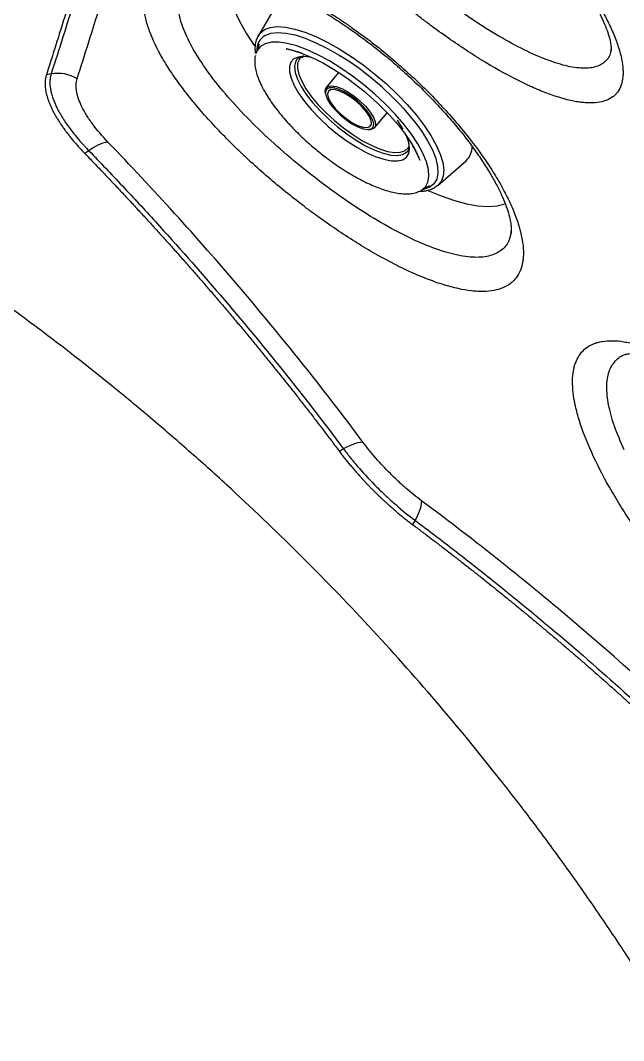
# Model space of a CAD drawing. Extents: x -2 to 78, y -19 to 124.
# Drawn here: x 60.61 to 65.03, y 61.15 to 68.62 of the extents above; entities that cross this region are included whole.
import ezdxf

# ---------------------------------------------------------------- set-up
doc = ezdxf.new("R2010")
doc.units = 0
doc.header["$MEASUREMENT"] = 0
doc.layers.add('1', color=4, linetype='Continuous')
doc.layers.add('GEOMETRY', color=2, linetype='Continuous', lineweight=25)

# ---------------------------------------------------------------- blocks, each defined once
blk = doc.blocks.new('2026 BEAM 220')
at = {"layer": 'GEOMETRY'}
for p, q in [((64.4699, 68.7414), (64.3325, 68.5075)), ((64.3396, 68.444), (64.3166, 68.3803)), ((64.3166, 68.3803), (64.3146, 68.373)), ((62.816, 68.2254), (62.781, 68.2188)), ((64.9197, 68.2369), (64.8289, 68.1258)), ((65.1825, 67.8313), (65.2754, 67.9407)), ((63.0923, 67.6631), (63.0636, 67.6421)), ((65.6477, 67.4121), (65.8529, 67.5896)), ((65.5254, 67.3735), (65.584, 67.4077)), ((65.6517, 67.4158), (65.6477, 67.4121)), ((64.9565, 65.4791), (64.9257, 65.4612)), ((65.4791, 64.9565), (65.4612, 64.9256))]:
    blk.add_line(p, q, dxfattribs=at)
at = {"layer": 'GEOMETRY', "flags": 128}
for points in [[(64.1097, 68.9722), (64.1094, 68.9706), (64.1046, 68.9122), (64.1109, 68.8465), (64.1282, 68.7741), (64.1564, 68.6958), (64.1953, 68.6124), (64.2443, 68.5247), (64.3029, 68.4337), (64.3047, 68.4311)], [(64.3325, 68.5075), (64.3453, 68.5251), (64.377, 68.5503)], [(64.377, 68.5503), (64.4189, 68.566), (64.4704, 68.572), (64.5306, 68.5682), (64.5986, 68.5546), (64.6732, 68.5315), (64.7532, 68.4993), (64.8373, 68.4584), (64.924, 68.4095), (65.0121, 68.3535), (65.1, 68.2913), (65.1862, 68.2239), (65.2695, 68.1523), (65.3483, 68.0778), (65.4215, 68.0017), (65.4878, 67.925), (65.5461, 67.8492), (65.5954, 67.7754), (65.635, 67.7049), (65.6643, 67.6388), (65.6826, 67.5782), (65.6898, 67.5241), (65.6856, 67.4774), (65.6703, 67.4388), (65.6517, 67.4158)], [(64.3815, 68.5082), (64.4229, 68.5235), (64.4739, 68.5292), (64.5336, 68.5249), (64.601, 68.5108), (64.6749, 68.4872), (64.7542, 68.4545), (64.8374, 68.4131), (64.923, 68.3639), (64.9348, 68.3567)], [(65.4527, 67.7843), (65.3969, 67.8574), (65.3331, 67.9313), (65.2624, 68.0048), (65.186, 68.0765), (65.1054, 68.1451), (65.0218, 68.2095), (64.9369, 68.2684), (64.8521, 68.3209), (64.769, 68.366), (64.689, 68.4028), (64.6136, 68.4308), (64.5441, 68.4494), (64.4817, 68.4583), (64.4277, 68.4573), (64.3828, 68.4465), (64.348, 68.426), (64.3238, 68.3963), (64.3166, 68.3803)], [(64.6239, 68.3864), (64.6239, 68.3864), (64.6255, 68.3859), (64.6275, 68.3853), (64.6281, 68.3851), (64.6281, 68.3851), (64.628, 68.3851), (64.6279, 68.3851), (64.6278, 68.3852), (64.6275, 68.3852), (64.6272, 68.3854), (64.6264, 68.3856), (64.6243, 68.3863), (64.6227, 68.3868), (64.622, 68.387), (64.6219, 68.3871), (64.6218, 68.3871), (64.6218, 68.3871), (64.6218, 68.3871), (64.6218, 68.3871), (64.6218, 68.3871), (64.6218, 68.3871), (64.6218, 68.3871), (64.6219, 68.3871), (64.6225, 68.3869), (64.6271, 68.3854), (64.6474, 68.3784), (64.6514, 68.3769), (64.6515, 68.3769), (64.6515, 68.3769), (64.6515, 68.3769), (64.6515, 68.3769), (64.6515, 68.3769), (64.6515, 68.3769), (64.6514, 68.3769), (64.6514, 68.3769), (64.6514, 68.3769), (64.6512, 68.377), (64.6499, 68.3774), (64.6341, 68.3831), (64.5859, 68.3979), (64.5397, 68.4084), (64.5371, 68.4088), (64.5366, 68.4089), (64.5365, 68.4089), (64.5365, 68.4089), (64.5365, 68.4089), (64.5365, 68.4089), (64.5365, 68.4089), (64.5365, 68.4089), (64.5365, 68.4089), (64.5365, 68.4089), (64.5366, 68.4089), (64.5366, 68.4089), (64.5372, 68.4088), (64.5699, 68.4019), (64.6336, 68.3831), (64.6907, 68.3613), (64.7411, 68.3387), (64.8083, 68.3042), (64.882, 68.2612), (64.9432, 68.2216), (64.9898, 68.1892), (65.034, 68.1565), (65.1061, 68.0991)], [(64.6463, 68.3521), (64.6259, 68.3489), (64.5931, 68.3354), (64.5709, 68.3123), (64.5598, 68.2804), (64.56, 68.2405), (64.5716, 68.1936), (64.5943, 68.1408), (64.6274, 68.0837), (64.6701, 68.0236), (64.7214, 67.9621), (64.7798, 67.9008), (64.8439, 67.8414), (64.912, 67.7852), (64.9823, 67.7339), (65.0531, 67.6886), (65.1225, 67.6507), (65.1886, 67.621), (65.2499, 67.6004), (65.3046, 67.5893), (65.3514, 67.5881), (65.3891, 67.5968), (65.4166, 67.6151), (65.4333, 67.6427), (65.4388, 67.6787), (65.4329, 67.7223), (65.4157, 67.7723), (65.413, 67.7785)], [(64.614, 68.3306), (64.6043, 68.3137), (64.5975, 68.2791), (64.6023, 68.2369), (64.6185, 68.188), (64.6457, 68.1339), (64.683, 68.076), (64.7296, 68.016), (64.784, 67.9553), (64.8449, 67.8958), (64.9106, 67.839), (64.9792, 67.7864), (65.049, 67.7396), (65.1179, 67.6998), (65.1842, 67.668), (65.246, 67.6451), (65.3017, 67.6318), (65.3496, 67.6285), (65.3886, 67.6351), (65.4175, 67.6516), (65.4258, 67.6606)], [(64.6647, 68.3577), (64.6559, 68.3535), (64.6327, 68.333), (64.6202, 68.3037), (64.619, 68.2662), (64.629, 68.2218), (64.6499, 68.1715), (64.6812, 68.1168), (64.7221, 68.0591), (64.7713, 68), (64.8276, 67.9412), (64.8894, 67.8841), (64.9551, 67.8305), (65.0229, 67.7817), (65.0908, 67.739), (65.1571, 67.7037), (65.2199, 67.6768), (65.2776, 67.6588), (65.3285, 67.6504), (65.3713, 67.6517), (65.4048, 67.6628), (65.4281, 67.6833), (65.4382, 67.7038)], [(64.8236, 68.083), (64.8214, 68.0974), (64.8255, 68.1206), (64.8409, 68.1348), (64.8668, 68.1393), (64.9013, 68.1336), (64.9425, 68.1182), (64.9876, 68.0941), (65.0339, 68.0627), (65.0784, 68.026), (65.1183, 67.9864), (65.1512, 67.9463), (65.175, 67.9082), (65.1881, 67.8745), (65.1898, 67.8474), (65.1799, 67.8286), (65.1591, 67.8192), (65.1414, 67.8184)], [(64.8233, 68.0883), (64.8257, 68.0713), (64.8382, 68.0391), (64.861, 68.0027), (64.8924, 67.9644), (64.9306, 67.9264), (64.9732, 67.8914), (65.0175, 67.8613), (65.0606, 67.8382), (65.1, 67.8235), (65.133, 67.8181), (65.1504, 67.8198)], [(65.1765, 67.8581), (65.1693, 67.8874), (65.1515, 67.922), (65.1242, 67.9597), (65.0891, 67.9981), (65.0484, 68.0349), (65.0046, 68.0677), (64.9606, 68.0945), (64.919, 68.1135), (64.8825, 68.1237), (64.8534, 68.1243), (64.8365, 68.1177)], [(64.8396, 68.0748), (64.8471, 68.0456), (64.866, 68.011), (64.8948, 67.9734), (64.9314, 67.9357), (64.9731, 67.9006), (65.0167, 67.8709), (65.0592, 67.8486), (65.0972, 67.8354), (65.1281, 67.8323), (65.1494, 67.8396), (65.1597, 67.8566), (65.1581, 67.8822), (65.1448, 67.9145), (65.1207, 67.9509), (65.0877, 67.9889), (65.0482, 68.0256), (65.0051, 68.0583), (64.9616, 68.0846), (64.921, 68.1025), (64.8862, 68.1107), (64.8599, 68.1086), (64.8439, 68.0963), (64.8396, 68.0748)], [(65.1061, 68.0991), (65.1787, 68.0358), (65.207, 68.0094), (65.2516, 67.9656), (65.2941, 67.9211), (65.3351, 67.875), (65.372, 67.8304), (65.4018, 67.7916), (65.4186, 67.7682), (65.4577, 67.7085), (65.4899, 67.65), (65.5123, 67.5991), (65.5138, 67.595), (65.5139, 67.595), (65.5139, 67.595), (65.5139, 67.595), (65.5139, 67.595), (65.5139, 67.595), (65.5139, 67.595), (65.5139, 67.595), (65.5139, 67.595), (65.5139, 67.595), (65.5139, 67.595), (65.5139, 67.595), (65.5138, 67.595), (65.5135, 67.596), (65.4897, 67.6504), (65.4698, 67.6878), (65.4628, 67.7001), (65.4617, 67.7019), (65.4616, 67.7021), (65.4616, 67.7022), (65.4615, 67.7022), (65.4615, 67.7022), (65.4615, 67.7022), (65.4615, 67.7022), (65.4615, 67.7022), (65.4615, 67.7022), (65.4615, 67.7022), (65.4616, 67.7022), (65.4616, 67.7021), (65.462, 67.7014), (65.4665, 67.6936), (65.4745, 67.6794), (65.4769, 67.675), (65.477, 67.6749), (65.477, 67.6749), (65.477, 67.6749), (65.477, 67.6749), (65.477, 67.6749), (65.477, 67.6749), (65.477, 67.6749), (65.4769, 67.675), (65.4769, 67.675), (65.4768, 67.6752), (65.4764, 67.6759), (65.4746, 67.6792), (65.4742, 67.68), (65.474, 67.6804), (65.4739, 67.6805), (65.4739, 67.6806), (65.4738, 67.6807), (65.4738, 67.6807), (65.4739, 67.6806), (65.4741, 67.6801), (65.475, 67.6786), (65.4759, 67.6769), (65.4759, 67.6769)], [(65.3957, 67.9713), (65.4079, 67.9576), (65.4709, 67.8823), (65.5255, 67.8082), (65.5709, 67.7366), (65.6062, 67.6686), (65.6309, 67.6055), (65.6445, 67.5484), (65.6468, 67.4981), (65.6378, 67.4557), (65.6176, 67.4217), (65.5865, 67.3968), (65.5451, 67.3814), (65.5358, 67.3796)], [(65.1504, 67.8198), (65.1577, 67.8224), (65.1725, 67.836), (65.1765, 67.8581)], [(65.3919, 67.82), (65.3877, 67.8274), (65.3497, 67.8862)], [(65.5254, 67.3735), (65.5258, 67.3737), (65.5553, 67.3989), (65.574, 67.4331), (65.5814, 67.4757), (65.5775, 67.526), (65.5623, 67.5831), (65.5361, 67.6459), (65.4993, 67.7134), (65.4527, 67.7843)], [(65.573, 67.3731), (65.6716, 67.3319), (65.7672, 67.2987), (65.8569, 67.2747), (65.9396, 67.2603), (66.0147, 67.2554), (66.0813, 67.2602), (66.1387, 67.2746), (66.1414, 67.2756)]]:
    blk.add_lwpolyline(points, dxfattribs=at)
at = {"layer": 'GEOMETRY'}
for centre, radius, start, end in [((64.4473, 68.3997), 0.1269, 121.24679, 183.67273), ((64.662, 68.0728), 0.2797, 76.44607, 93.2195), ((63.7707, 66.4959), 2.1949, 42.2381, 57.97179), ((62.8647, 67.9583), 0.2715, 58.60862, 100.3291), ((64.857, 68.0909), 0.0337, 127.40676, 184.41525), ((63.2854, 67.4254), 0.3062, 100.08792, 129.09685), ((65.758, 67.6915), 0.1392, 312.95573, 1.25702), ((65.1354, 65.2), 0.3315, 96.47606, 122.65067), ((65.1999, 65.1353), 0.3316, 327.35009, 353.52203)]:
    blk.add_arc(centre, radius, start, end, dxfattribs=at)
for points, knots in [([(63.8879, 72.1513), (63.8777, 72.112), (63.8572, 72.0333), (63.8264, 71.9149), (63.7954, 71.7962), (63.7643, 71.677), (63.7331, 71.5575), (63.7016, 71.4376), (63.67, 71.3173), (63.6382, 71.1965), (63.6061, 71.0752), (63.5738, 70.9535), (63.5413, 70.8312), (63.5084, 70.7084), (63.4752, 70.585), (63.4417, 70.4611), (63.4077, 70.3364), (63.3733, 70.211), (63.3385, 70.085), (63.3031, 69.9581), (63.2672, 69.8304), (63.2307, 69.7018), (63.1935, 69.5724), (63.1557, 69.4419), (63.1172, 69.3105), (63.0779, 69.178), (63.0378, 69.0444), (62.997, 68.9096), (62.9553, 68.7738), (62.9129, 68.6367), (62.8697, 68.4986), (62.8258, 68.3594), (62.7959, 68.2657), (62.781, 68.2188)], [0, 0, 0, 0, 0.032257, 0.064515, 0.096772, 0.12903, 0.161287, 0.193545, 0.225803, 0.258061, 0.290319, 0.322578, 0.354837, 0.387096, 0.419354, 0.451613, 0.483871, 0.516129, 0.548386, 0.580644, 0.612902, 0.64516, 0.677418, 0.709677, 0.741935, 0.774193, 0.806452, 0.83871, 0.870969, 0.903228, 0.935486, 0.967743, 1, 1, 1, 1]), ([(63.9205, 72.16), (63.8413, 71.8551), (63.7613, 71.547), (63.5967, 70.9218), (63.5124, 70.6048), (63.3793, 70.1186), (63.3338, 69.9548), (63.2398, 69.6228), (63.1913, 69.4546), (63.0908, 69.1128), (63.0389, 68.9393), (62.9308, 68.5867), (62.8746, 68.4075), (62.816, 68.2254)], [0, 0, 0, 0, 0.25, 0.25, 0.5, 0.5, 0.625, 0.625, 0.75, 0.75, 0.875, 0.875, 1, 1, 1, 1]), ([(63.0061, 68.1901), (63.0642, 68.3721), (63.1204, 68.5512), (63.2296, 68.9034), (63.2825, 69.0766), (63.384, 69.4186), (63.4328, 69.5872), (63.5272, 69.9201), (63.5729, 70.0845), (63.7064, 70.5723), (63.7909, 70.8907), (63.9562, 71.5188), (64.0365, 71.8285), (64.1159, 72.1352)], [0, 0, 0, 0, 0.125, 0.125, 0.25, 0.25, 0.375, 0.375, 0.5, 0.5, 0.75, 0.75, 1, 1, 1, 1]), ([(64.4222, 69.7832), (64.4623, 69.7147), (64.51, 69.6438), (64.5922, 69.5341), (64.6214, 69.497), (64.6678, 69.4404), (64.6838, 69.4213), (64.7165, 69.3831), (64.7332, 69.364), (64.8182, 69.2684), (64.8912, 69.192), (64.9884, 69.0963), (65.0082, 69.0772), (65.0483, 69.0389), (65.0687, 69.0197), (65.1304, 68.9625), (65.1721, 68.925), (65.2987, 68.8141), (65.3852, 68.7424), (65.496, 68.6556), (65.5183, 68.6384), (65.5628, 68.6045), (65.585, 68.5878), (65.6515, 68.5387), (65.7397, 68.4755), (65.8271, 68.4166), (65.8924, 68.3742), (65.9141, 68.3603), (65.9574, 68.3332), (65.9791, 68.3199), (66.086, 68.2555), (66.1679, 68.2104), (66.2855, 68.1521), (66.3239, 68.1342), (66.3801, 68.1099), (66.3987, 68.1022), (66.4349, 68.0878), (66.4527, 68.0811), (66.5396, 68.0498), (66.6034, 68.0323), (66.6759, 68.0199), (66.69, 68.0179), (66.7176, 68.0149), (66.731, 68.0138), (66.7697, 68.0123), (66.7936, 68.0133), (66.8597, 68.0221), (66.8964, 68.0357), (66.9328, 68.0628), (66.9396, 68.0688), (66.9521, 68.0815), (66.9578, 68.0884), (66.9733, 68.1103), (66.9816, 68.1266), (66.994, 68.163), (66.9981, 68.183), (67.0012, 68.2156), (67.0017, 68.227), (67.0015, 68.2506), (67.0009, 68.2628), (66.9953, 68.3257), (66.9824, 68.3816), (66.9506, 68.4739), (66.9378, 68.506), (66.9081, 68.5731), (66.8913, 68.6077), (66.8631, 68.661), (66.8532, 68.679), (66.8325, 68.7156), (66.8216, 68.7341), (66.7877, 68.7901), (66.7634, 68.8279), (66.6856, 68.9427), (66.6274, 69.0211), (66.5301, 69.1412), (66.4959, 69.1819), (66.4254, 69.2624), (66.3891, 69.3024), (66.3143, 69.3818), (66.2759, 69.4213), (66.2166, 69.4801), (66.1965, 69.4997), (66.1559, 69.5386), (66.1352, 69.5581), (66.031, 69.6545), (65.9459, 69.728), (65.8157, 69.8328), (65.7718, 69.8668), (65.7054, 69.9165), (65.6831, 69.9328), (65.6385, 69.9649), (65.6163, 69.9805), (65.5056, 70.0569), (65.4181, 70.1122), (65.3102, 70.1741), (65.2886, 70.1861), (65.2457, 70.2094), (65.2243, 70.2207), (65.1607, 70.2532), (65.1193, 70.2731), (64.9981, 70.3272), (64.9212, 70.3561), (64.83, 70.3832), (64.812, 70.3881), (64.7767, 70.3971), (64.7595, 70.4011), (64.7091, 70.4116), (64.6771, 70.4166), (64.6163, 70.423), (64.5875, 70.4242), (64.5468, 70.4231), (64.5336, 70.4223), (64.5081, 70.4196), (64.4958, 70.4178), (64.4367, 70.4063), (64.3978, 70.3895), (64.3516, 70.3537), (64.3382, 70.3399), (64.3213, 70.3166), (64.3162, 70.3083), (64.3072, 70.2911), (64.3033, 70.282), (64.2864, 70.235), (64.2819, 70.1913), (64.2877, 70.129), (64.2894, 70.1162), (64.2941, 70.0897), (64.297, 70.076), (64.3075, 70.0344), (64.3167, 70.0056), (64.3508, 69.9158), (64.3821, 69.8518), (64.4222, 69.7832)], [0, 0, 0, 0, 0.03125, 0.03125, 0.046875, 0.046875, 0.054688, 0.054688, 0.0625, 0.0625, 0.09375, 0.09375, 0.101563, 0.101563, 0.109375, 0.109375, 0.125, 0.125, 0.15625, 0.15625, 0.164063, 0.164063, 0.171875, 0.171875, 0.1875, 0.203125, 0.203125, 0.210938, 0.210938, 0.21875, 0.21875, 0.25, 0.25, 0.265625, 0.265625, 0.273438, 0.273438, 0.28125, 0.28125, 0.3125, 0.3125, 0.320313, 0.320313, 0.328125, 0.328125, 0.34375, 0.34375, 0.375, 0.375, 0.382813, 0.382813, 0.390625, 0.390625, 0.40625, 0.40625, 0.421875, 0.421875, 0.429688, 0.429688, 0.4375, 0.4375, 0.46875, 0.46875, 0.484375, 0.484375, 0.5, 0.5, 0.507813, 0.507813, 0.515625, 0.515625, 0.53125, 0.53125, 0.5625, 0.5625, 0.578125, 0.578125, 0.59375, 0.59375, 0.609375, 0.609375, 0.617187, 0.617187, 0.625, 0.625, 0.65625, 0.65625, 0.671875, 0.671875, 0.679687, 0.679687, 0.6875, 0.6875, 0.71875, 0.71875, 0.726562, 0.726562, 0.734375, 0.734375, 0.75, 0.75, 0.78125, 0.78125, 0.789062, 0.789062, 0.796875, 0.796875, 0.8125, 0.8125, 0.828125, 0.828125, 0.835937, 0.835937, 0.84375, 0.84375, 0.875, 0.875, 0.890625, 0.890625, 0.898437, 0.898437, 0.90625, 0.90625, 0.9375, 0.9375, 0.945312, 0.945312, 0.953125, 0.953125, 0.96875, 0.96875, 1, 1, 1, 1]), ([(64.6588, 70.3493), (64.6588, 70.3493), (64.6582, 70.3489), (64.6677, 70.3525), (64.6902, 70.3559), (64.7252, 70.3572), (64.7713, 70.3541), (64.8281, 70.3455), (64.8949, 70.3301), (64.9707, 70.3074), (65.054, 70.2769), (65.1432, 70.2387), (65.2377, 70.1928), (65.3366, 70.1394), (65.44, 70.0784), (65.5471, 70.01), (65.6566, 69.9348), (65.7669, 69.8536), (65.8767, 69.7675), (65.9845, 69.6774), (66.0891, 69.5844), (66.1898, 69.4893), (66.2864, 69.3924), (66.3786, 69.2942), (66.4659, 69.1953), (66.5472, 69.0969), (66.6216, 69.0004), (66.6883, 68.9069), (66.7467, 68.8179), (66.7961, 68.7345), (66.8363, 68.6581), (66.8677, 68.5893), (66.8905, 68.5289), (66.9054, 68.4779), (66.9131, 68.4378), (66.9153, 68.4103), (66.9141, 68.3958), (66.9141, 68.3959), (66.9141, 68.3959)], [0, 0, 0, 0, 0.00366, 0.029677, 0.054931, 0.080428, 0.10667, 0.133797, 0.16173, 0.190275, 0.219194, 0.248262, 0.277104, 0.306309, 0.336168, 0.366541, 0.397276, 0.428217, 0.459198, 0.490049, 0.520671, 0.550954, 0.581224, 0.611696, 0.642293, 0.672907, 0.703403, 0.733659, 0.763549, 0.792956, 0.821736, 0.849903, 0.877747, 0.905104, 0.931817, 0.957806, 0.983176, 1, 1, 1, 1]), ([(66.9143, 68.4165), (66.9128, 68.4016), (66.9078, 68.3548), (66.8654, 68.3046), (66.7887, 68.2684), (66.6811, 68.2641), (66.5468, 68.2911), (66.3891, 68.3477), (66.2122, 68.433), (66.0213, 68.543), (65.8214, 68.6747), (65.619, 68.823), (65.4194, 68.984), (65.2291, 69.1523), (65.053, 69.3242), (64.8962, 69.4949), (64.761, 69.6622), (64.6948, 69.7659), (64.6617, 69.8177)], [0, 0, 0, 0, 0.0295965, 0.0934376, 0.1578679, 0.2223007, 0.2873738, 0.3524507, 0.4178999, 0.4833522, 0.548738, 0.6141249, 0.6789718, 0.7438174, 0.8078246, 0.871828, 0.9359164, 1, 1, 1, 1]), ([(69.3163, 55.2477), (69.3152, 55.2587), (69.3092, 55.3207), (69.2904, 55.5021), (69.2554, 55.7905), (69.2039, 56.1432), (69.1505, 56.4567), (69.0983, 56.7301), (69.0498, 56.9637), (69.0049, 57.1644), (68.9648, 57.3338), (68.9303, 57.4739), (68.8946, 57.6124), (68.8578, 57.7493), (68.7981, 57.9615), (68.7124, 58.2451), (68.5958, 58.5956), (68.4736, 58.9328), (68.3282, 59.3052), (68.1547, 59.7126), (67.9485, 60.1545), (67.7476, 60.551), (67.5536, 60.9077), (67.3971, 61.1785), (67.2697, 61.3899), (67.1748, 61.5433), (67.0792, 61.6933), (66.9445, 61.8991), (66.7697, 62.1573), (66.5557, 62.4601), (66.3353, 62.7587), (66.032, 63.1522), (65.6381, 63.6314), (65.1444, 64.1852), (64.6324, 64.7146), (64.1894, 65.1376), (63.825, 65.4652), (63.5443, 65.7075), (63.2576, 65.945), (62.9331, 66.2028), (62.5694, 66.4777), (62.1636, 66.7668), (61.8487, 66.9785), (61.6297, 67.1199), (61.5097, 67.1958), (61.3882, 67.2709), (61.2623, 67.3469), (61.0712, 67.4597), (60.8132, 67.606), (60.3812, 67.8369), (59.8337, 68.1038), (59.1675, 68.388), (58.4856, 68.6388), (57.9661, 68.7992), (57.612, 68.895), (57.4433, 68.9381), (57.2954, 68.9741), (57.1824, 69.0007), (57.0822, 69.0235), (56.9813, 69.0457), (56.866, 69.0702), (56.7499, 69.0939), (56.633, 69.1168), (56.5155, 69.1389), (56.3234, 69.1734), (56.0548, 69.2175), (55.7078, 69.2659), (55.355, 69.3066), (55.0748, 69.3322), (54.8685, 69.3475), (54.7371, 69.356), (54.6029, 69.3636), (54.4659, 69.37), (54.3262, 69.3752), (54.1838, 69.3791), (54.0387, 69.3817), (53.8909, 69.3829), (53.7406, 69.3826), (53.6394, 69.3811), (53.5884, 69.3804)], [0, 0, 0, 0, 0.001473, 0.0083, 0.024285, 0.04014, 0.05574, 0.066575, 0.077144, 0.087449, 0.093884, 0.100253, 0.106555, 0.112791, 0.118962, 0.135596, 0.151696, 0.167271, 0.182333, 0.203609, 0.22456, 0.245197, 0.260717, 0.276613, 0.285219, 0.292273, 0.299665, 0.307936, 0.323709, 0.339486, 0.355274, 0.371076, 0.402874, 0.434376, 0.465659, 0.49675, 0.512436, 0.528152, 0.544036, 0.559922, 0.581009, 0.60221, 0.623536, 0.629469, 0.635514, 0.641673, 0.64773, 0.65431, 0.670054, 0.685706, 0.717138, 0.748405, 0.779378, 0.811704, 0.819706, 0.827767, 0.834732, 0.839873, 0.843182, 0.848379, 0.853603, 0.858852, 0.864129, 0.869431, 0.87476, 0.89009, 0.905638, 0.921402, 0.937379, 0.943106, 0.948954, 0.954922, 0.961009, 0.967214, 0.973538, 0.979979, 0.986536, 0.993209, 1, 1, 1, 1]), ([(63.6166, 68.3665), (63.636, 68.3316), (63.6573, 68.2962), (63.7038, 68.2245), (63.7288, 68.1881), (63.7827, 68.1144), (63.8115, 68.077), (63.8575, 68.0201), (63.8733, 68.0009), (63.9058, 67.9626), (63.9223, 67.9434), (64.0068, 67.8476), (64.0797, 67.7712), (64.1771, 67.6758), (64.1969, 67.6568), (64.2372, 67.6187), (64.2577, 67.5996), (64.3197, 67.5427), (64.3617, 67.5055), (64.4894, 67.3956), (64.5768, 67.3248), (64.6892, 67.2394), (64.7118, 67.2224), (64.7571, 67.1891), (64.7796, 67.1728), (64.8473, 67.1246), (64.9371, 67.0628), (65.0265, 67.0055), (65.0933, 66.9644), (65.1155, 66.951), (65.1599, 66.9247), (65.1821, 66.9119), (65.292, 66.8499), (65.3765, 66.8068), (65.4983, 66.7519), (65.5381, 66.7353), (65.5965, 66.7128), (65.6158, 66.7058), (65.6537, 66.6926), (65.6722, 66.6866), (65.7632, 66.6586), (65.8303, 66.6438), (65.9071, 66.6351), (65.9221, 66.6338), (65.9514, 66.6323), (65.9657, 66.632), (66.0071, 66.6328), (66.0328, 66.6353), (66.1043, 66.6487), (66.1446, 66.6655), (66.1855, 66.6967), (66.1932, 66.7034), (66.2075, 66.7178), (66.2141, 66.7255), (66.2323, 66.7498), (66.2423, 66.7677), (66.2581, 66.8072), (66.2639, 66.8288), (66.2695, 66.8637), (66.2708, 66.8758), (66.2723, 66.901), (66.2725, 66.914), (66.2707, 66.9805), (66.2607, 67.0392), (66.2329, 67.1353), (66.2214, 67.1687), (66.1941, 67.2381), (66.1784, 67.2737), (66.1518, 67.3285), (66.1424, 67.347), (66.1227, 67.3845), (66.1122, 67.4035), (66.0796, 67.4608), (66.0561, 67.4994), (65.9804, 67.6162), (65.9231, 67.6955), (65.8268, 67.8165), (65.7927, 67.8573), (65.7224, 67.938), (65.6861, 67.978), (65.6111, 68.0573), (65.5725, 68.0965), (65.4927, 68.1743), (65.4516, 68.2129), (65.3249, 68.3272), (65.2383, 68.3993), (65.1054, 68.5015), (65.0605, 68.5345), (64.9924, 68.5826), (64.9696, 68.5984), (64.9238, 68.6293), (64.9009, 68.6444), (64.787, 68.7178), (64.6968, 68.7705), (64.585, 68.8289), (64.5627, 68.8402), (64.5183, 68.862), (64.496, 68.8725), (64.4299, 68.9028), (64.3868, 68.9211), (64.2604, 68.9704), (64.1799, 68.9961), (64.0842, 69.019), (64.0653, 69.0232), (64.0282, 69.0304), (64.0101, 69.0336), (63.9569, 69.0415), (63.9231, 69.0448), (63.8586, 69.0477), (63.828, 69.0473), (63.7846, 69.0438), (63.7705, 69.0421), (63.7432, 69.0378), (63.7299, 69.0352), (63.6662, 69.0197), (63.6238, 69), (63.5727, 68.96), (63.5577, 68.9448), (63.5386, 68.9195), (63.5327, 68.9105), (63.5222, 68.8919), (63.5176, 68.8822), (63.4973, 68.832), (63.4903, 68.786), (63.4932, 68.7211), (63.4943, 68.7078), (63.4978, 68.6804), (63.5002, 68.6663), (63.509, 68.6233), (63.5172, 68.5936), (63.5483, 68.5016), (63.5779, 68.4362), (63.6166, 68.3665)], [0, 0, 0, 0, 0.015625, 0.015625, 0.03125, 0.03125, 0.046875, 0.046875, 0.054687, 0.054687, 0.0625, 0.0625, 0.09375, 0.09375, 0.101562, 0.101562, 0.109375, 0.109375, 0.125, 0.125, 0.15625, 0.15625, 0.164062, 0.164062, 0.171875, 0.171875, 0.1875, 0.203125, 0.203125, 0.210937, 0.210937, 0.21875, 0.21875, 0.25, 0.25, 0.265625, 0.265625, 0.273437, 0.273437, 0.28125, 0.28125, 0.3125, 0.3125, 0.320312, 0.320312, 0.328125, 0.328125, 0.34375, 0.34375, 0.375, 0.375, 0.382812, 0.382812, 0.390625, 0.390625, 0.40625, 0.40625, 0.421875, 0.421875, 0.429687, 0.429687, 0.4375, 0.4375, 0.46875, 0.46875, 0.484375, 0.484375, 0.5, 0.5, 0.507812, 0.507812, 0.515625, 0.515625, 0.53125, 0.53125, 0.5625, 0.5625, 0.578125, 0.578125, 0.59375, 0.59375, 0.609375, 0.609375, 0.625, 0.625, 0.65625, 0.65625, 0.671875, 0.671875, 0.679687, 0.679687, 0.6875, 0.6875, 0.71875, 0.71875, 0.726562, 0.726562, 0.734375, 0.734375, 0.75, 0.75, 0.78125, 0.78125, 0.789062, 0.789062, 0.796875, 0.796875, 0.8125, 0.8125, 0.828125, 0.828125, 0.835937, 0.835937, 0.84375, 0.84375, 0.875, 0.875, 0.890625, 0.890625, 0.898437, 0.898437, 0.90625, 0.90625, 0.9375, 0.9375, 0.945312, 0.945312, 0.953125, 0.953125, 0.96875, 0.96875, 1, 1, 1, 1]), ([(63.8554, 68.4081), (63.8301, 68.4569), (63.7795, 68.5547), (63.7442, 68.6847), (63.7418, 68.798), (63.7776, 68.8886), (63.8274, 68.9449), (63.8748, 68.961), (63.8868, 68.965)], [0, 0, 0, 0, 0.184108, 0.368207, 0.556511, 0.744817, 0.935716, 1, 1, 1, 1]), ([(63.8855, 68.9686), (63.8881, 68.9698), (63.8949, 68.9728), (63.9193, 68.979), (63.9574, 68.9835), (64.0072, 68.9842), (64.0675, 68.9795), (64.1378, 68.9685), (64.217, 68.9503), (64.3037, 68.9244), (64.3961, 68.891), (64.4936, 68.8498), (64.5955, 68.8011), (64.7016, 68.7447), (64.8114, 68.6807), (64.9234, 68.6097), (65.0363, 68.5323), (65.1484, 68.4495), (65.2584, 68.3622), (65.3649, 68.2715), (65.4671, 68.1782), (65.5647, 68.0826), (65.6576, 67.9853), (65.7452, 67.8868), (65.8266, 67.7883), (65.9007, 67.6911), (65.9669, 67.5965), (66.0244, 67.5059), (66.0728, 67.4205), (66.1119, 67.3417), (66.1419, 67.2702), (66.1633, 67.2066), (66.1769, 67.1521), (66.1834, 67.1076), (66.1844, 67.0753), (66.1824, 67.0575), (66.1815, 67.0542), (66.1812, 67.0534)], [0, 0, 0, 0, 0.0169351, 0.04393, 0.0708128, 0.0981041, 0.1260795, 0.1547295, 0.1839073, 0.2134052, 0.2430002, 0.2723151, 0.3018825, 0.3321006, 0.3628417, 0.3939632, 0.4253118, 0.4567302, 0.4880362, 0.519123, 0.5498949, 0.5805335, 0.6114019, 0.6423978, 0.6734183, 0.7043273, 0.7350015, 0.7653189, 0.7951669, 0.8244303, 0.8530338, 0.8814136, 0.909454, 0.9370594, 0.9642294, 0.9911731, 1, 1, 1, 1]), ([(64.3325, 68.5074), (64.328, 68.4988), (64.3172, 68.4781), (64.3093, 68.4446), (64.3065, 68.4107), (64.3091, 68.388), (64.3103, 68.3781)], [0, 0, 0, 0, 0.212585, 0.506097, 0.786396, 1, 1, 1, 1]), ([(66.1836, 67.0825), (66.1798, 67.0573), (66.1708, 66.9972), (66.1191, 66.9331), (66.0343, 66.8895), (65.9193, 66.8774), (65.7774, 66.8973), (65.6125, 66.9476), (65.4287, 67.0276), (65.2314, 67.1333), (65.0261, 67.2618), (64.8189, 67.408), (64.6156, 67.5679), (64.4225, 67.7359), (64.2447, 67.9082), (64.0875, 68.0802), (63.9528, 68.2495), (63.8879, 68.3552), (63.8554, 68.4081)], [0, 0, 0, 0, 0.045227, 0.107717, 0.170867, 0.234018, 0.297929, 0.361844, 0.426253, 0.490667, 0.555109, 0.619554, 0.683521, 0.747487, 0.810583, 0.873675, 0.93684, 1, 1, 1, 1]), ([(64.3109, 68.3597), (64.3106, 68.3586), (64.3067, 68.3453), (64.3052, 68.3152), (64.308, 68.2758), (64.318, 68.232), (64.334, 68.1857), (64.3562, 68.1363), (64.3846, 68.0847), (64.4182, 68.0318), (64.4555, 67.9795), (64.4978, 67.926), (64.5447, 67.8717), (64.5921, 67.8213), (64.6381, 67.7756), (64.6893, 67.7275), (64.7279, 67.6946), (64.752, 67.6739)], [0, 0, 0, 0, 0.006554, 0.076632, 0.151247, 0.225032, 0.293214, 0.368484, 0.445967, 0.513836, 0.587038, 0.657987, 0.727245, 0.802795, 0.858988, 0.911799, 1, 1, 1, 1]), ([(64.6153, 68.3312), (64.6179, 68.3342), (64.6233, 68.3407), (64.6377, 68.3476), (64.6539, 68.3491), (64.6602, 68.3496)], [0, 0, 0, 0, 0.354712, 0.748107, 1, 1, 1, 1]), ([(62.781, 68.2188), (62.7802, 68.2163), (62.7787, 68.2113), (62.7768, 68.2036), (62.7752, 68.1956), (62.7739, 68.1875), (62.7729, 68.1793), (62.7721, 68.1708), (62.7717, 68.1622), (62.7716, 68.1534), (62.7718, 68.1445), (62.7723, 68.1354), (62.7731, 68.1261), (62.7742, 68.1167), (62.7756, 68.1072), (62.7773, 68.0975), (62.7793, 68.0877), (62.7816, 68.0777), (62.7842, 68.0676), (62.7871, 68.0574), (62.7902, 68.0471), (62.7937, 68.0366), (62.7975, 68.0261), (62.8015, 68.0154), (62.8059, 68.0046), (62.8105, 67.9937), (62.8154, 67.9827), (62.8206, 67.9715), (62.8261, 67.9603), (62.8319, 67.949), (62.8379, 67.9376), (62.8443, 67.9261), (62.8509, 67.9146), (62.8577, 67.9029), (62.8649, 67.8912), (62.8723, 67.8794), (62.88, 67.8675), (62.8879, 67.8555), (62.8961, 67.8435), (62.9045, 67.8315), (62.9132, 67.8193), (62.9249, 67.8035), (62.9398, 67.7839), (62.9584, 67.7604), (62.9779, 67.7368), (62.9981, 67.7132), (63.0192, 67.6895), (63.0409, 67.6657), (63.056, 67.6499), (63.0636, 67.6421)], [0, 0, 0, 0, 0.018728, 0.037465, 0.056211, 0.074964, 0.093724, 0.112488, 0.131257, 0.150029, 0.168802, 0.187576, 0.206349, 0.225119, 0.243886, 0.262648, 0.281406, 0.300159, 0.318908, 0.337653, 0.356395, 0.375133, 0.393869, 0.412603, 0.431334, 0.450064, 0.468792, 0.48752, 0.506248, 0.524975, 0.543704, 0.562433, 0.581164, 0.599896, 0.618631, 0.637369, 0.656109, 0.674852, 0.6936, 0.712351, 0.731107, 0.749867, 0.785614, 0.821371, 0.857129, 0.892879, 0.928613, 0.964323, 1, 1, 1, 1]), ([(62.816, 68.2254), (62.8154, 68.2234), (62.8147, 68.2213), (62.8136, 68.2171), (62.8119, 68.2108), (62.8106, 68.2044), (62.8084, 68.1912), (62.8075, 68.1822), (62.8063, 68.1542), (62.8077, 68.1345), (62.813, 68.1031), (62.8154, 68.0924), (62.8211, 68.0704), (62.8246, 68.0591), (62.8365, 68.0248), (62.8464, 68.0012), (62.8704, 67.9527), (62.8844, 67.9278), (62.9085, 67.8893), (62.9171, 67.8762), (62.9351, 67.85), (62.9445, 67.8369), (62.9741, 67.7973), (62.9954, 67.7708), (63.0299, 67.7306), (63.0418, 67.7172), (63.0603, 67.697), (63.0697, 67.6868), (63.0793, 67.6767), (63.0858, 67.6699), (63.0891, 67.6664), (63.0923, 67.6631)], [0, 0, 0, 0, 0.015625, 0.015625, 0.03125, 0.0625, 0.0625, 0.125, 0.125, 0.25, 0.25, 0.3125, 0.3125, 0.375, 0.375, 0.5, 0.5, 0.625, 0.625, 0.6875, 0.6875, 0.75, 0.75, 0.875, 0.875, 0.9375, 0.9375, 0.96875, 0.984375, 0.984375, 1, 1, 1, 1]), ([(63.2318, 67.7269), (63.1887, 67.7717), (63.1513, 67.8159), (63.1111, 67.8702), (63.1034, 67.8811), (63.0886, 67.9027), (63.0816, 67.9134), (63.062, 67.9452), (63.0505, 67.9657), (63.031, 68.0057), (63.0228, 68.0251), (63.0132, 68.0534), (63.0104, 68.0627), (63.0056, 68.0808), (63.0037, 68.0896), (62.9994, 68.1154), (62.9982, 68.1317), (62.9995, 68.1623), (63.0019, 68.1767), (63.0061, 68.1901)], [0, 0, 0, 0, 0.25, 0.25, 0.3125, 0.3125, 0.375, 0.375, 0.5, 0.5, 0.625, 0.625, 0.6875, 0.6875, 0.75, 0.75, 0.875, 0.875, 1, 1, 1, 1]), ([(65.413, 67.776), (65.4154, 67.771), (65.4248, 67.7508), (65.4323, 67.7215), (65.4356, 67.6905), (65.432, 67.6704), (65.4271, 67.6633), (65.4248, 67.66)], [0, 0, 0, 0, 0.078651, 0.319333, 0.556265, 0.792712, 1, 1, 1, 1]), ([(65.098, 65.5294), (64.9529, 65.7244), (64.8049, 65.9165), (64.5035, 66.2946), (64.3501, 66.4806), (64.0384, 66.8467), (63.8801, 67.0269), (63.5591, 67.3813), (63.3965, 67.5555), (63.2318, 67.7269)], [0, 0, 0, 0, 0.25, 0.25, 0.5, 0.5, 0.75, 0.75, 1, 1, 1, 1]), ([(63.0636, 67.6421), (63.0848, 67.6201), (63.1271, 67.5762), (63.1904, 67.51), (63.2534, 67.4434), (63.3163, 67.3766), (63.379, 67.3096), (63.4414, 67.2422), (63.5037, 67.1745), (63.5657, 67.1065), (63.6275, 67.0382), (63.6891, 66.9697), (63.7505, 66.9008), (63.8117, 66.8317), (63.8726, 66.7622), (63.9333, 66.6925), (63.9937, 66.6224), (64.0539, 66.5521), (64.1139, 66.4814), (64.1736, 66.4105), (64.233, 66.3393), (64.2922, 66.2677), (64.3512, 66.1959), (64.4099, 66.1238), (64.4683, 66.0514), (64.5265, 65.9787), (64.5843, 65.9056), (64.6419, 65.8323), (64.6993, 65.7587), (64.7563, 65.6848), (64.8131, 65.6106), (64.8696, 65.5361), (64.907, 65.4862), (64.9257, 65.4612)], [0, 0, 0, 0, 0.032258, 0.064516, 0.096774, 0.129032, 0.16129, 0.193548, 0.225807, 0.258065, 0.290323, 0.322581, 0.354839, 0.387097, 0.419355, 0.451613, 0.483871, 0.51613, 0.548388, 0.580646, 0.612904, 0.645162, 0.67742, 0.709678, 0.741936, 0.774194, 0.806452, 0.83871, 0.870968, 0.903226, 0.935484, 0.967742, 1, 1, 1, 1]), ([(63.0923, 67.6631), (63.1745, 67.578), (63.2562, 67.4921), (63.4186, 67.319), (63.4993, 67.2318), (63.7398, 66.9677), (63.8979, 66.7887), (64.2093, 66.4248), (64.3625, 66.2399), (64.6637, 65.864), (64.8116, 65.673), (64.9565, 65.4791)], [0, 0, 0, 0, 0.125, 0.125, 0.25, 0.25, 0.5, 0.5, 0.75, 0.75, 1, 1, 1, 1]), ([(64.752, 67.6739), (64.7788, 67.6522), (64.816, 67.6221), (64.8718, 67.581), (64.9184, 67.5483), (64.9731, 67.5127), (65.0288, 67.4793), (65.0842, 67.4489), (65.1371, 67.4228), (65.1891, 67.4), (65.2409, 67.3803), (65.2921, 67.3646), (65.3387, 67.354), (65.3827, 67.3478), (65.4229, 67.3464), (65.4538, 67.3491), (65.4867, 67.3559), (65.5041, 67.3633), (65.5154, 67.3681)], [0, 0, 0, 0, 0.093952, 0.130706, 0.191184, 0.252479, 0.316545, 0.381051, 0.444248, 0.503331, 0.569453, 0.638928, 0.705012, 0.76437, 0.833849, 0.895948, 0.933006, 1, 1, 1, 1]), ([(65.5204, 67.3665), (65.5299, 67.367), (65.5519, 67.3683), (65.5831, 67.3758), (65.6165, 67.3888), (65.6369, 67.404), (65.6477, 67.4121)], [0, 0, 0, 0, 0.198584, 0.460953, 0.715111, 1, 1, 1, 1]), ([(65.5154, 67.3681), (65.5155, 67.3682), (65.519, 67.3695), (65.5223, 67.3715), (65.5254, 67.3735)], [0, 0, 0, 0, 0.037078, 1, 1, 1, 1]), ([(66.7721, 65.4532), (66.8094, 65.3707), (66.853, 65.2859), (66.927, 65.1552), (66.9531, 65.1111), (67.0083, 65.0217), (67.0375, 64.9762), (67.1278, 64.8408), (67.1919, 64.7511), (67.2769, 64.6396), (67.2941, 64.6173), (67.3291, 64.5728), (67.3468, 64.5506), (67.4007, 64.4842), (67.437, 64.4409), (67.547, 64.3133), (67.622, 64.2317), (67.7177, 64.134), (67.7371, 64.1147), (67.7757, 64.0766), (67.795, 64.058), (67.8526, 64.0032), (67.8908, 63.9683), (67.9669, 63.9014), (68.0048, 63.8694), (68.0614, 63.8238), (68.0802, 63.809), (68.1178, 63.7802), (68.1365, 63.7662), (68.2297, 63.6984), (68.3012, 63.6524), (68.4041, 63.5955), (68.4377, 63.5786), (68.487, 63.5564), (68.5033, 63.5496), (68.5353, 63.5369), (68.551, 63.5312), (68.6278, 63.5056), (68.6844, 63.4943), (68.7489, 63.4917), (68.7616, 63.4918), (68.7861, 63.4931), (68.7982, 63.4944), (68.8329, 63.4999), (68.8544, 63.5059), (68.9142, 63.5308), (68.9476, 63.5563), (68.9811, 63.5997), (68.9873, 63.609), (68.9989, 63.6284), (69.0042, 63.6387), (69.0188, 63.6709), (69.0266, 63.6943), (69.0386, 63.7449), (69.0428, 63.7721), (69.0473, 63.8305), (69.0476, 63.8618), (69.0428, 63.9596), (69.0319, 64.0304), (69.0042, 64.1448), (68.9931, 64.1844), (68.9668, 64.2661), (68.9519, 64.3078), (68.9268, 64.3716), (68.9179, 64.3931), (68.8994, 64.4365), (68.8896, 64.4585), (68.8591, 64.5247), (68.8371, 64.5691), (68.7668, 64.703), (68.7139, 64.7932), (68.6402, 64.9071), (68.625, 64.93), (68.594, 64.9758), (68.5781, 64.9986), (68.5299, 65.0666), (68.4968, 65.1114), (68.3943, 65.2442), (68.322, 65.3307), (68.2076, 65.4572), (68.1689, 65.4982), (68.0911, 65.5777), (68.0518, 65.6163), (67.9725, 65.691), (67.9325, 65.7272), (67.8519, 65.7972), (67.811, 65.8311), (67.6899, 65.9271), (67.6105, 65.9842), (67.4936, 66.0595), (67.455, 66.0829), (67.3786, 66.1262), (67.3414, 66.1457), (67.2328, 66.1979), (67.1645, 66.2246), (67.0842, 66.2476), (67.0684, 66.2517), (67.0374, 66.2587), (67.0223, 66.2617), (66.9782, 66.269), (66.9504, 66.2717), (66.8978, 66.2727), (66.8731, 66.2711), (66.8384, 66.2654), (66.8272, 66.263), (66.8056, 66.257), (66.7952, 66.2535), (66.7456, 66.2331), (66.7136, 66.2084), (66.677, 66.1595), (66.6666, 66.1411), (66.654, 66.1105), (66.6503, 66.0997), (66.6439, 66.0773), (66.6413, 66.0657), (66.6304, 66.0056), (66.6298, 65.9507), (66.6388, 65.8735), (66.6411, 65.8577), (66.6468, 65.8251), (66.6501, 65.8083), (66.6614, 65.7574), (66.6709, 65.7222), (66.7049, 65.6131), (66.7348, 65.5356), (66.7721, 65.4532)], [0, 0, 0, 0, 0.03125, 0.03125, 0.046875, 0.046875, 0.0625, 0.0625, 0.09375, 0.09375, 0.101562, 0.101562, 0.109375, 0.109375, 0.125, 0.125, 0.15625, 0.15625, 0.164062, 0.164062, 0.171875, 0.171875, 0.1875, 0.1875, 0.203125, 0.203125, 0.210937, 0.210937, 0.21875, 0.21875, 0.25, 0.25, 0.265625, 0.265625, 0.273437, 0.273437, 0.28125, 0.28125, 0.3125, 0.3125, 0.320312, 0.320312, 0.328125, 0.328125, 0.34375, 0.34375, 0.375, 0.375, 0.382812, 0.382812, 0.390625, 0.390625, 0.40625, 0.40625, 0.421875, 0.421875, 0.4375, 0.4375, 0.46875, 0.46875, 0.484375, 0.484375, 0.5, 0.5, 0.507812, 0.507812, 0.515625, 0.515625, 0.53125, 0.53125, 0.5625, 0.5625, 0.570312, 0.570312, 0.578125, 0.578125, 0.59375, 0.59375, 0.625, 0.625, 0.640625, 0.640625, 0.65625, 0.65625, 0.671875, 0.671875, 0.6875, 0.6875, 0.71875, 0.71875, 0.734375, 0.734375, 0.75, 0.75, 0.78125, 0.78125, 0.789062, 0.789062, 0.796875, 0.796875, 0.8125, 0.8125, 0.828125, 0.828125, 0.835937, 0.835937, 0.84375, 0.84375, 0.875, 0.875, 0.890625, 0.890625, 0.898437, 0.898437, 0.90625, 0.90625, 0.9375, 0.9375, 0.945312, 0.945312, 0.953125, 0.953125, 0.96875, 0.96875, 1, 1, 1, 1]), ([(67.0094, 65.4733), (66.9841, 65.5321), (66.9336, 65.6497), (66.8914, 65.8052), (66.8776, 65.9394), (66.8934, 66.0491), (66.9423, 66.1272), (66.9964, 66.1709), (67.0424, 66.1766), (67.053, 66.1779)], [0, 0, 0, 0, 0.158155, 0.3163, 0.475105, 0.6339, 0.793057, 0.952211, 1, 1, 1, 1]), ([(65.5294, 65.0979), (65.4898, 65.1274), (65.4507, 65.1589), (65.393, 65.2091), (65.3739, 65.2263), (65.3359, 65.2617), (65.317, 65.28), (65.2616, 65.3353), (65.2265, 65.3731), (65.1762, 65.4309), (65.1599, 65.4504), (65.1281, 65.4898), (65.1127, 65.5096), (65.098, 65.5294)], [0, 0, 0, 0, 0.25, 0.25, 0.375, 0.375, 0.5, 0.5, 0.75, 0.75, 0.875, 0.875, 1, 1, 1, 1]), ([(64.9257, 65.4612), (64.9293, 65.4563), (64.9366, 65.4466), (64.9478, 65.432), (64.9592, 65.4175), (64.9707, 65.4029), (64.9824, 65.3883), (64.9942, 65.3738), (65.0063, 65.3593), (65.0184, 65.3448), (65.0308, 65.3303), (65.0432, 65.3159), (65.0558, 65.3015), (65.0686, 65.2872), (65.0815, 65.2729), (65.0945, 65.2587), (65.1076, 65.2445), (65.1208, 65.2304), (65.1342, 65.2164), (65.1477, 65.2025), (65.1612, 65.1887), (65.1749, 65.1749), (65.1887, 65.1612), (65.2025, 65.1477), (65.2164, 65.1342), (65.2304, 65.1208), (65.2445, 65.1076), (65.2587, 65.0945), (65.2729, 65.0815), (65.2872, 65.0686), (65.3015, 65.0558), (65.3159, 65.0432), (65.3303, 65.0307), (65.3448, 65.0184), (65.3592, 65.0062), (65.3738, 64.9942), (65.3883, 64.9824), (65.4029, 64.9707), (65.4174, 64.9591), (65.432, 64.9478), (65.4466, 64.9366), (65.4563, 64.9293), (65.4612, 64.9256)], [0, 0, 0, 0, 0.024987, 0.049975, 0.074965, 0.099957, 0.124951, 0.149947, 0.174945, 0.199944, 0.224945, 0.249947, 0.274951, 0.299955, 0.32496, 0.349966, 0.374971, 0.399977, 0.424983, 0.449989, 0.474994, 0.5, 0.525006, 0.550011, 0.575017, 0.600023, 0.625029, 0.650034, 0.67504, 0.700045, 0.725049, 0.750053, 0.775055, 0.800056, 0.825055, 0.850053, 0.875049, 0.900043, 0.925035, 0.950025, 0.975013, 1, 1, 1, 1]), ([(64.9565, 65.4791), (64.9744, 65.4552), (64.9931, 65.4313), (65.0317, 65.3836), (65.0515, 65.3601), (65.1125, 65.2901), (65.1552, 65.2445), (65.2222, 65.1774), (65.2452, 65.1553), (65.2911, 65.1123), (65.3142, 65.0915), (65.3841, 65.0306), (65.4313, 64.9923), (65.4791, 64.9565)], [0, 0, 0, 0, 0.125, 0.125, 0.25, 0.25, 0.5, 0.5, 0.625, 0.625, 0.75, 0.75, 1, 1, 1, 1]), ([(67.7268, 63.2316), (67.3836, 63.5613), (67.0295, 63.8826), (66.2976, 64.5057), (65.9199, 64.8075), (65.5294, 65.0979)], [0, 0, 0, 0, 0.5, 0.5, 1, 1, 1, 1]), ([(65.4791, 64.9565), (65.576, 64.884), (65.6722, 64.8108), (65.8631, 64.663), (65.9578, 64.5884), (66.2396, 64.3626), (66.4246, 64.2093), (66.7885, 63.8978), (66.9675, 63.7397), (67.3195, 63.4191), (67.4927, 63.2565), (67.6629, 63.0922)], [0, 0, 0, 0, 0.125, 0.125, 0.25, 0.25, 0.5, 0.5, 0.75, 0.75, 1, 1, 1, 1]), ([(65.4612, 64.9256), (65.4833, 64.9091), (65.5275, 64.8759), (65.5935, 64.826), (65.6593, 64.7758), (65.7249, 64.7253), (65.7902, 64.6747), (65.8553, 64.6238), (65.9202, 64.5727), (65.9848, 64.5214), (66.0492, 64.4699), (66.1134, 64.4182), (66.1773, 64.3662), (66.241, 64.3141), (66.3045, 64.2617), (66.3677, 64.2092), (66.4307, 64.1564), (66.4934, 64.1035), (66.556, 64.0504), (66.6183, 63.997), (66.6803, 63.9435), (66.7422, 63.8898), (66.8038, 63.8359), (66.8651, 63.7819), (66.9263, 63.7276), (66.9872, 63.6732), (67.0479, 63.6186), (67.1083, 63.5638), (67.1685, 63.5089), (67.2285, 63.4538), (67.2882, 63.3985), (67.3478, 63.3431), (67.407, 63.2875), (67.4661, 63.2317), (67.5249, 63.1758), (67.5835, 63.1197), (67.6224, 63.0822), (67.6419, 63.0635)], [0, 0, 0, 0, 0.028571, 0.057143, 0.085714, 0.114286, 0.142857, 0.171428, 0.2, 0.228571, 0.257142, 0.285714, 0.314285, 0.342856, 0.371428, 0.399999, 0.428571, 0.457142, 0.485714, 0.514285, 0.542857, 0.571428, 0.6, 0.628571, 0.657143, 0.685714, 0.714285, 0.742857, 0.771428, 0.8, 0.828571, 0.857143, 0.885714, 0.914286, 0.942857, 0.971429, 1, 1, 1, 1]), ([(49.9559, 64.4717), (49.9874, 64.4743), (50.0696, 64.4812), (50.2218, 64.4937), (50.432, 64.5112), (50.6906, 64.5329), (50.9628, 64.5563), (51.2016, 64.5772), (51.3923, 64.5941), (51.5588, 64.6092), (51.7172, 64.6231), (51.8602, 64.634), (51.9794, 64.6413), (52.0866, 64.6469), (52.1962, 64.6514), (52.3057, 64.655), (52.413, 64.6574), (52.5351, 64.6588), (52.6744, 64.6584), (52.8333, 64.6558), (52.9929, 64.651), (53.1533, 64.644), (53.3145, 64.6348), (53.4764, 64.6233), (53.6391, 64.6095), (53.8547, 64.5884), (54.1238, 64.5566), (54.4078, 64.5158), (54.6565, 64.4744), (54.8711, 64.4346), (55.0947, 64.3892), (55.3184, 64.3401), (55.5329, 64.2889), (55.7213, 64.239), (55.8905, 64.1894), (56.0481, 64.1395), (56.2058, 64.086), (56.4457, 63.9989), (56.7664, 63.8686), (57.1644, 63.6818), (57.6194, 63.439), (57.979, 63.2178), (58.2534, 63.0309), (58.3903, 62.9351), (58.5295, 62.8359), (58.7999, 62.6395), (59.2001, 62.3344), (59.8905, 61.7676), (60.7166, 61.0137), (61.4882, 60.204), (62.0705, 59.5257), (62.4198, 59.0883), (62.6887, 58.7321), (62.8547, 58.5035), (62.9832, 58.3216), (63.0782, 58.1842), (63.1687, 58.0488), (63.3484, 57.769), (63.5969, 57.339), (63.82, 56.8746), (63.9621, 56.5352), (64.0425, 56.3272), (64.1164, 56.1188), (64.1839, 55.9099), (64.245, 55.7006), (64.2901, 55.5268), (64.3231, 55.3892), (64.3467, 55.2877), (64.3694, 55.186), (64.3914, 55.0841), (64.4125, 54.982), (64.4329, 54.8797), (64.4524, 54.7771), (64.4712, 54.6743), (64.4891, 54.5713), (64.5084, 54.4556), (64.5287, 54.3253), (64.5494, 54.1784), (64.5695, 54.0232), (64.5884, 53.8619), (64.6044, 53.7079), (64.6173, 53.5659), (64.6278, 53.4359), (64.6368, 53.3063), (64.6444, 53.1772), (64.6506, 53.0486), (64.6535, 52.963), (64.655, 52.9202)], [0, 0, 0, 0, 0.004717, 0.012296, 0.022745, 0.036075, 0.050787, 0.063159, 0.071426, 0.078972, 0.087744, 0.094769, 0.099998, 0.105242, 0.110504, 0.116048, 0.121276, 0.126187, 0.133886, 0.141613, 0.149369, 0.157158, 0.16498, 0.172837, 0.180731, 0.188663, 0.204227, 0.219917, 0.230074, 0.240535, 0.251303, 0.262841, 0.273359, 0.282861, 0.290673, 0.298527, 0.306428, 0.314379, 0.334819, 0.355523, 0.376545, 0.407548, 0.414782, 0.423112, 0.430961, 0.438717, 0.469862, 0.501218, 0.563169, 0.625202, 0.656494, 0.687586, 0.703246, 0.718853, 0.727111, 0.734431, 0.742265, 0.74997, 0.78112, 0.812105, 0.822738, 0.833294, 0.843781, 0.854204, 0.864571, 0.874891, 0.879858, 0.88483, 0.889807, 0.894791, 0.89978, 0.904775, 0.909778, 0.914787, 0.919804, 0.924828, 0.931691, 0.938828, 0.946239, 0.9543, 0.962326, 0.96866, 0.97497, 0.981259, 0.987526, 0.993773, 1, 1, 1, 1])]:
    blk.add_open_spline(points, degree=3, knots=knots, dxfattribs=at)

msp = doc.modelspace()

# ---------------------------------------------------------------- block references
at = {"layer": '1'}
msp.add_blockref('2026 BEAM 220', (-1.9801, 0), dxfattribs=at)

doc.saveas('drawing.dxf')
